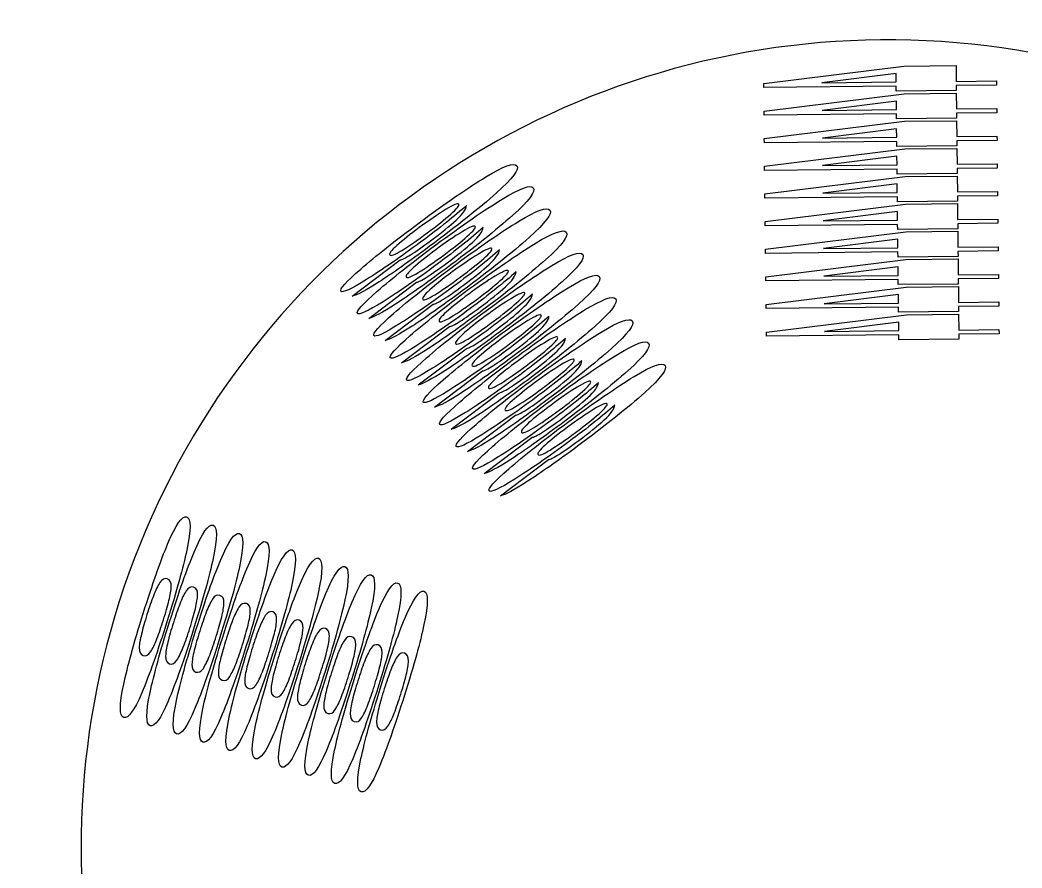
# Model space of a CAD drawing. Extents: x 4.7 to 101.2, y 199.7 to 292.
# Drawn here: x 4.7 to 59.2, y 245.8 to 292 of the extents above; entities that cross this region are included whole.
import ezdxf

# ---------------------------------------------------------------- set-up
doc = ezdxf.new("R2010")
doc.units = 0
doc.layers.add('Ebene_1', color=7, linetype='CONTINUOUS')

msp = doc.modelspace()

# ---------------------------------------------------------------- linework, layer by layer
at = {"layer": 'Ebene_1', "color": 7}
for points in [[(52.344341, 288.079242), (52.341474, 288.352924), (45.140023, 288.277473), (45.137632, 288.505689), (52.76212, 289.44938), (55.594695, 289.479057), (55.603734, 288.616276), (57.788172, 288.639162), (57.790573, 288.410015), (55.606135, 288.387129), (55.609003, 288.113447)], [(52.344341, 288.079242), (52.341474, 288.352924), (45.140023, 288.277473), (45.137632, 288.505689), (52.76212, 289.44938), (55.594695, 289.479057), (55.603734, 288.616276), (57.788172, 288.639162), (57.790573, 288.410015), (55.606135, 288.387129), (55.609003, 288.113447)], [(52.339073, 288.582071), (52.334203, 289.046861), (48.294261, 288.539692)], [(52.339073, 288.582071), (52.334203, 289.046861), (48.294261, 288.539692)], [(52.36008, 286.577073), (52.357212, 286.850754), (45.155762, 286.775303), (45.153371, 287.00352), (52.777859, 287.94721), (55.610433, 287.976887), (55.619473, 287.114106), (57.803911, 287.136993), (57.806312, 286.907846), (55.621874, 286.884959), (55.624741, 286.611277)], [(52.354811, 287.079901), (52.349942, 287.544691), (48.31, 287.037523)], [(52.375818, 285.074903), (52.372951, 285.348585), (45.171501, 285.273133), (45.169109, 285.50135), (52.793597, 286.44504), (55.626172, 286.474718), (55.635212, 285.611936), (57.819649, 285.634823), (57.82205, 285.405676), (55.637612, 285.382789), (55.64048, 285.109108)], [(52.37055, 285.577732), (52.36568, 286.042521), (48.325738, 285.535353)], [(52.391557, 283.57272), (52.38869, 283.846401), (45.187239, 283.77095), (45.184848, 283.999167), (52.809336, 284.942857), (55.641911, 284.972534), (55.65095, 284.109753), (57.835388, 284.13264), (57.837789, 283.903493), (55.653351, 283.880606), (55.656219, 283.606924)], [(52.386289, 284.075548), (52.381419, 284.540338), (48.341477, 284.03317)], [(52.407296, 282.07055), (52.404428, 282.344232), (45.202978, 282.26878), (45.200587, 282.496997), (52.825074, 283.440687), (55.657649, 283.470365), (55.666689, 282.607583), (57.851127, 282.63047), (57.853527, 282.401323), (55.66909, 282.378436), (55.671957, 282.104755)], [(52.402027, 282.573379), (52.397158, 283.038169), (48.357216, 282.531)], [(28.556459, 281.937386)], [(28.556459, 281.937386)], [(52.423034, 280.56838), (52.420167, 280.842062), (45.218716, 280.766611), (45.216325, 280.994828), (52.840813, 281.938518), (55.673388, 281.968195), (55.682427, 281.105414), (57.866865, 281.1283), (57.869266, 280.899153), (55.684828, 280.876267), (55.687696, 280.602585)], [(52.417766, 281.071209), (52.412896, 281.535999), (48.372954, 281.028831)], [(29.452151, 280.731352)], [(52.438773, 279.066211), (52.435905, 279.339892), (45.234455, 279.264441), (45.232064, 279.492658), (52.856552, 280.436348), (55.689127, 280.466025), (55.698166, 279.603244), (57.882604, 279.626131), (57.885005, 279.396984), (55.700567, 279.374097), (55.703434, 279.100415)], [(30.347843, 279.525317)], [(52.433504, 279.569039), (52.428635, 280.033829), (48.388693, 279.526661)], [(52.454511, 277.564041), (52.451644, 277.837723), (45.250194, 277.762271), (45.247802, 277.990488), (52.87229, 278.934178), (55.704865, 278.963856), (55.713905, 278.101074), (57.898342, 278.123961), (57.900743, 277.894814), (55.716305, 277.871927), (55.719173, 277.598246)], [(52.449243, 278.06687), (52.444373, 278.53166), (48.404431, 278.024491)], [(31.243535, 278.319283)], [(52.47025, 276.061858), (52.467383, 276.335539), (45.265932, 276.260088), (45.263541, 276.488305), (52.888029, 277.431995), (55.720604, 277.461672), (55.729643, 276.598891), (57.914081, 276.621778), (57.916482, 276.392631), (55.732044, 276.369744), (55.734912, 276.096062)], [(22.761522, 276.936381)], [(22.761522, 276.936381)], [(32.139226, 277.113248)], [(52.464982, 276.564686), (52.460112, 277.029476), (48.42017, 276.522308)], [(23.657214, 275.730347)], [(33.034918, 275.907213)], [(52.485989, 274.559688), (52.483121, 274.83337), (45.281671, 274.757918), (45.27928, 274.986135), (52.903767, 275.929825), (55.736342, 275.959503), (55.745382, 275.096721), (57.92982, 275.119608), (57.93222, 274.890461), (55.747783, 274.867574), (55.75065, 274.593893)], [(52.48072, 275.062517), (52.475851, 275.527307), (48.435909, 275.020138)], [(33.93061, 274.701179)], [(24.552906, 274.524312)], [(25.448598, 273.318277)], [(34.826302, 273.495144)], [(26.34429, 272.112243)], [(35.721994, 272.28911)], [(27.239982, 270.906208)], [(36.617686, 271.083075)], [(28.135674, 269.700174)], [(29.031366, 268.494139)], [(29.927057, 267.288105)], [(30.822749, 266.08207)], [(11.396977, 259.68638)], [(11.396977, 259.68638)], [(11.599813, 259.622817)], [(11.599813, 259.622817)], [(12.830491, 259.237157)], [(13.033327, 259.173594)], [(14.264005, 258.787934)], [(14.466841, 258.724371)], [(15.697519, 258.33871)], [(15.900355, 258.275147)], [(17.131033, 257.889487)], [(17.333868, 257.825924)], [(18.564546, 257.440264)], [(18.767382, 257.376701)], [(19.99806, 256.991041)], [(20.200896, 256.927478)], [(21.431574, 256.541817)], [(21.63441, 256.478254)], [(22.865088, 256.092594)], [(23.067924, 256.029031)], [(24.298602, 255.643371)], [(24.501437, 255.579808)]]:
    msp.add_lwpolyline(points, close=True, dxfattribs=at)
for points in [[(22.761527, 276.936375), (25.366283, 278.904946)], [(22.761527, 276.936375), (25.366283, 278.904946)], [(23.657219, 275.73034), (26.261975, 277.698912)], [(24.552911, 274.524306), (27.157667, 276.492877)], [(25.448602, 273.318271), (28.053359, 275.286843)], [(26.344294, 272.112237), (28.949051, 274.080808)], [(27.239986, 270.906202), (29.844743, 272.874774)], [(28.135678, 269.700168), (30.740435, 271.668739)], [(29.03137, 268.494133), (31.636126, 270.462704)], [(29.927062, 267.288099), (32.531818, 269.25667)], [(30.822754, 266.082064), (33.42751, 268.050635)]]:
    msp.add_lwpolyline(points, dxfattribs=at)
for points in [[(54.79817, 290.778327), (37.08934, 291.951105), (20.417771, 282.340861), (12.55739, 266.428838)], [(93.459011, 261.071081), (87.765641, 277.880709), (72.507, 289.60555), (54.79817, 290.778327)], [(30.02582, 283.421576), (31.00681, 284.019915), (31.568874, 284.222717), (31.712014, 284.029981)], [(30.02582, 283.421576), (31.00681, 284.019915), (31.568874, 284.222717), (31.712014, 284.029981)], [(31.712014, 284.029981), (31.857691, 283.83383), (31.484177, 283.336882), (30.591474, 282.539137)], [(31.712014, 284.029981), (31.857691, 283.83383), (31.484177, 283.336882), (30.591474, 282.539137)], [(26.404901, 280.928865), (27.837495, 281.992817), (29.044468, 282.82372), (30.02582, 283.421576)], [(26.404901, 280.928865), (27.837495, 281.992817), (29.044468, 282.82372), (30.02582, 283.421576)], [(30.921512, 282.215541), (31.902502, 282.81388), (32.464566, 283.016682), (32.607706, 282.823947)], [(32.607706, 282.823947), (32.753383, 282.627795), (32.379869, 282.130847), (31.487166, 281.333103)], [(30.591474, 282.539137), (29.698774, 281.741392), (28.484732, 280.772374), (26.949348, 279.632083)], [(30.591474, 282.539137), (29.698774, 281.741392), (28.484732, 280.772374), (26.949348, 279.632083)], [(28.979452, 281.871119), (28.343063, 281.305368), (27.514144, 280.64319), (26.492697, 279.884587)], [(28.979452, 281.871119), (28.343063, 281.305368), (27.514144, 280.64319), (26.492697, 279.884587)], [(27.300593, 279.722831), (28.733186, 280.786782), (29.94016, 281.617686), (30.921512, 282.215541)], [(28.556459, 281.937386), (28.507174, 282.003747), (28.266581, 281.904935), (27.834678, 281.640949)], [(28.556459, 281.937386), (28.507174, 282.003747), (28.266581, 281.904935), (27.834678, 281.640949)], [(28.119018, 281.399016), (28.455579, 281.697427), (28.601393, 281.876883), (28.556459, 281.937386)], [(28.119018, 281.399016), (28.455579, 281.697427), (28.601393, 281.876883), (28.556459, 281.937386)], [(28.408287, 281.069909), (28.771176, 281.399981), (28.961564, 281.667051), (28.979452, 281.871119)], [(28.408287, 281.069909), (28.771176, 281.399981), (28.961564, 281.667051), (28.979452, 281.871119)], [(31.817204, 281.009507), (32.798194, 281.607846), (33.360258, 281.810647), (33.503398, 281.617912)], [(27.834678, 281.640949), (27.4092, 281.381738), (26.933069, 281.056518), (26.406286, 280.665289)], [(27.834678, 281.640949), (27.4092, 281.381738), (26.933069, 281.056518), (26.406286, 280.665289)], [(26.843268, 280.378871), (27.363628, 280.76533), (27.788878, 281.105378), (28.119018, 281.399016)], [(26.843268, 280.378871), (27.363628, 280.76533), (27.788878, 281.105378), (28.119018, 281.399016)], [(31.487166, 281.333103), (30.594466, 280.535358), (29.380424, 279.56634), (27.84504, 278.426048)], [(33.503398, 281.617912), (33.649075, 281.421761), (33.275561, 280.924813), (32.382857, 280.127068)], [(23.222304, 278.409655), (24.027074, 279.111054), (25.08794, 279.950791), (26.404901, 280.928865)], [(23.222304, 278.409655), (24.027074, 279.111054), (25.08794, 279.950791), (26.404901, 280.928865)], [(26.406286, 280.665289), (25.905199, 280.293144), (25.49886, 279.967897), (25.18727, 279.689548)], [(26.406286, 280.665289), (25.905199, 280.293144), (25.49886, 279.967897), (25.18727, 279.689548)], [(27.025603, 279.952176), (27.584507, 280.36726), (28.045402, 280.739838), (28.408287, 281.069909)], [(27.025603, 279.952176), (27.584507, 280.36726), (28.045402, 280.739838), (28.408287, 281.069909)], [(29.875144, 280.665085), (29.238755, 280.099333), (28.409836, 279.437155), (27.388389, 278.678552)], [(28.196285, 278.516796), (29.628878, 279.580748), (30.835851, 280.411651), (31.817204, 281.009507)], [(29.452151, 280.731352), (29.402866, 280.797713), (29.162273, 280.6989), (28.73037, 280.434915)], [(29.014709, 280.192982), (29.351271, 280.491392), (29.497085, 280.670849), (29.452151, 280.731352)], [(29.303978, 279.863875), (29.666868, 280.193946), (29.857256, 280.461016), (29.875144, 280.665085)], [(32.712896, 279.803472), (33.693885, 280.401811), (34.25595, 280.604613), (34.39909, 280.411878)], [(25.458313, 279.425251), (25.841985, 279.660227), (26.303637, 279.978101), (26.843268, 280.378871)], [(25.458313, 279.425251), (25.841985, 279.660227), (26.303637, 279.978101), (26.843268, 280.378871)], [(28.73037, 280.434915), (28.304892, 280.175704), (27.828761, 279.850484), (27.301977, 279.459254)], [(27.73896, 279.172837), (28.25932, 279.559295), (28.68457, 279.899344), (29.014709, 280.192982)], [(32.382857, 280.127068), (31.490158, 279.329323), (30.276116, 278.360305), (28.740732, 277.220014)], [(34.39909, 280.411878), (34.544766, 280.215726), (34.171253, 279.718778), (33.278549, 278.921033)], [(26.492697, 279.884587), (25.381312, 279.059188), (24.396797, 278.378359), (23.539152, 277.842099)], [(26.492697, 279.884587), (25.381312, 279.059188), (24.396797, 278.378359), (23.539152, 277.842099)], [(24.117996, 277.20362), (24.922766, 277.90502), (25.983632, 278.744757), (27.300593, 279.722831)], [(26.949348, 279.632083), (25.844387, 278.811455), (24.934936, 278.170475), (24.220997, 277.709143)], [(26.949348, 279.632083), (25.844387, 278.811455), (24.934936, 278.170475), (24.220997, 277.709143)], [(25.18727, 279.689548), (24.88174, 279.416459), (24.754341, 279.245759), (24.805074, 279.177449)], [(25.18727, 279.689548), (24.88174, 279.416459), (24.754341, 279.245759), (24.805074, 279.177449)], [(25.934228, 279.187068), (26.218542, 279.367935), (26.582333, 279.62297), (27.025603, 279.952176)], [(25.934228, 279.187068), (26.218542, 279.367935), (26.582333, 279.62297), (27.025603, 279.952176)], [(27.921295, 278.746141), (28.480199, 279.161226), (28.941094, 279.533803), (29.303978, 279.863875)], [(29.091977, 277.310762), (30.52457, 278.374713), (31.731543, 279.205617), (32.712896, 279.803472)], [(30.347843, 279.525317), (30.298558, 279.591678), (30.057965, 279.492866), (29.626062, 279.22888)], [(29.910401, 278.986947), (30.246963, 279.285358), (30.392777, 279.464814), (30.347843, 279.525317)], [(24.805074, 279.177449), (24.856532, 279.108161), (25.074278, 279.190762), (25.458313, 279.425251)], [(24.805074, 279.177449), (24.856532, 279.108161), (25.074278, 279.190762), (25.458313, 279.425251)], [(25.366283, 278.904946), (25.460596, 278.912155), (25.649911, 279.006195), (25.934228, 279.187068)], [(25.366283, 278.904946), (25.460596, 278.912155), (25.649911, 279.006195), (25.934228, 279.187068)], [(27.301977, 279.459254), (26.800891, 279.08711), (26.394552, 278.761863), (26.082962, 278.483514)], [(26.354005, 278.219216), (26.737677, 278.454193), (27.199329, 278.772066), (27.73896, 279.172837)], [(29.626062, 279.22888), (29.200584, 278.969669), (28.724453, 278.644449), (28.197669, 278.25322)], [(30.770836, 279.45905), (30.134447, 278.893298), (29.305528, 278.231121), (28.284081, 277.472517)], [(28.634652, 277.966802), (29.155012, 278.353261), (29.580262, 278.693309), (29.910401, 278.986947)], [(30.19967, 278.65784), (30.562559, 278.987912), (30.752948, 279.254982), (30.770836, 279.45905)], [(33.608588, 278.597437), (34.589577, 279.195776), (35.151642, 279.398578), (35.294781, 279.205843)], [(35.294781, 279.205843), (35.440458, 279.009692), (35.066945, 278.512744), (34.174241, 277.714999)], [(22.145453, 277.202224), (22.064644, 277.311032), (22.423594, 277.713509), (23.222304, 278.409655)], [(22.145453, 277.202224), (22.064644, 277.311032), (22.423594, 277.713509), (23.222304, 278.409655)], [(27.388389, 278.678552), (26.277004, 277.853154), (25.292489, 277.172324), (24.434844, 276.636064)], [(25.013688, 275.997586), (25.818458, 276.698985), (26.879324, 277.538722), (28.196285, 278.516796)], [(27.84504, 278.426048), (26.740079, 277.605421), (25.830628, 276.964441), (25.116689, 276.503108)], [(26.082962, 278.483514), (25.777432, 278.210425), (25.650033, 278.039725), (25.700766, 277.971414)], [(26.82992, 277.981033), (27.114234, 278.1619), (27.478025, 278.416936), (27.921295, 278.746141)], [(28.816986, 277.540107), (29.375891, 277.955191), (29.836785, 278.327769), (30.19967, 278.65784)], [(33.278549, 278.921033), (32.38585, 278.123289), (31.171808, 277.154271), (29.636424, 276.013979)], [(29.987669, 276.104727), (31.420262, 277.168679), (32.627235, 277.999582), (33.608588, 278.597437)], [(25.700766, 277.971414), (25.752224, 277.902126), (25.96997, 277.984727), (26.354005, 278.219216)], [(26.261975, 277.698912), (26.356288, 277.70612), (26.545603, 277.800161), (26.82992, 277.981033)], [(28.197669, 278.25322), (27.696582, 277.881075), (27.290244, 277.555828), (26.978654, 277.277479)], [(27.249697, 277.013182), (27.633369, 277.248158), (28.095021, 277.566032), (28.634652, 277.966802)], [(30.521754, 278.022846), (30.096276, 277.763635), (29.620145, 277.438414), (29.093361, 277.047185)], [(31.666528, 278.253016), (31.030138, 277.687264), (30.20122, 277.025086), (29.179773, 276.266483)], [(31.243535, 278.319283), (31.19425, 278.385643), (30.953656, 278.286831), (30.521754, 278.022846)], [(30.806093, 277.780912), (31.142655, 278.079323), (31.288469, 278.25878), (31.243535, 278.319283)], [(31.095362, 277.451806), (31.458251, 277.781877), (31.64864, 278.048947), (31.666528, 278.253016)], [(34.50428, 277.391403), (35.485269, 277.989742), (36.047334, 278.192544), (36.190473, 277.999809)], [(36.190473, 277.999809), (36.33615, 277.803657), (35.962637, 277.306709), (35.069933, 276.508964)], [(23.539152, 277.842099), (22.687569, 277.311096), (22.223002, 277.097805), (22.145453, 277.202224)], [(23.539152, 277.842099), (22.687569, 277.311096), (22.223002, 277.097805), (22.145453, 277.202224)], [(24.220997, 277.709143), (23.506692, 277.248298), (23.0202, 276.99071), (22.761522, 276.936381)], [(24.220997, 277.709143), (23.506692, 277.248298), (23.0202, 276.99071), (22.761522, 276.936381)], [(28.284081, 277.472517), (27.172696, 276.647119), (26.188181, 275.96629), (25.330536, 275.430029)], [(27.725612, 276.774999), (28.009926, 276.955866), (28.373717, 277.210901), (28.816986, 277.540107)], [(29.530344, 276.760768), (30.050704, 277.147226), (30.475954, 277.487275), (30.806093, 277.780912)], [(29.712678, 276.334072), (30.271583, 276.749156), (30.732477, 277.121734), (31.095362, 277.451806)], [(34.174241, 277.714999), (33.281542, 276.917254), (32.0675, 275.948236), (30.532116, 274.807945)], [(30.883361, 274.898693), (32.315954, 275.962644), (33.522927, 276.793548), (34.50428, 277.391403)], [(23.041145, 275.996189), (22.960335, 276.104998), (23.319286, 276.507475), (24.117996, 277.20362)], [(25.90938, 274.791551), (26.71415, 275.492951), (27.775016, 276.332687), (29.091977, 277.310762)], [(28.740732, 277.220014), (27.635771, 276.399386), (26.72632, 275.758406), (26.012381, 275.297074)], [(26.978654, 277.277479), (26.673124, 277.00439), (26.545725, 276.83369), (26.596458, 276.76538)], [(26.596458, 276.76538), (26.647916, 276.696092), (26.865662, 276.778692), (27.249697, 277.013182)], [(27.157667, 276.492877), (27.25198, 276.500086), (27.441294, 276.594126), (27.725612, 276.774999)], [(29.093361, 277.047185), (28.592274, 276.67504), (28.185936, 276.349794), (27.874346, 276.071445)], [(31.417446, 276.816811), (30.991968, 276.5576), (30.515837, 276.23238), (29.989053, 275.841151)], [(32.56222, 277.046981), (31.92583, 276.481229), (31.096912, 275.819052), (30.075465, 275.060448)], [(32.139226, 277.113248), (32.089942, 277.179609), (31.849348, 277.080797), (31.417446, 276.816811)], [(31.701785, 276.574878), (32.038347, 276.873288), (32.18416, 277.052745), (32.139226, 277.113248)], [(31.991054, 276.245771), (32.353943, 276.575843), (32.544332, 276.842913), (32.56222, 277.046981)], [(35.399972, 276.185368), (36.380961, 276.783707), (36.943026, 276.986509), (37.086165, 276.793774)], [(37.086165, 276.793774), (37.231842, 276.597623), (36.858329, 276.100674), (35.965625, 275.30293)], [(24.434844, 276.636064), (23.583261, 276.105062), (23.118694, 275.89177), (23.041145, 275.996189)], [(25.116689, 276.503108), (24.402384, 276.042263), (23.915892, 275.784676), (23.657214, 275.730347)], [(29.179773, 276.266483), (28.068388, 275.441085), (27.083873, 274.760255), (26.226228, 274.223995)], [(28.145388, 275.807147), (28.529061, 276.042124), (28.990712, 276.359997), (29.530344, 276.760768)], [(28.621304, 275.568964), (28.905617, 275.749831), (29.269409, 276.004867), (29.712678, 276.334072)], [(30.426035, 275.554733), (30.946396, 275.941192), (31.371646, 276.28124), (31.701785, 276.574878)], [(30.60837, 275.128037), (31.167275, 275.543122), (31.628169, 275.9157), (31.991054, 276.245771)], [(35.069933, 276.508964), (34.177234, 275.71122), (32.963192, 274.742202), (31.427808, 273.60191)], [(23.936837, 274.790155), (23.856027, 274.898963), (24.214978, 275.30144), (25.013688, 275.997586)], [(26.805072, 273.585517), (27.609842, 274.286916), (28.670708, 275.126653), (29.987669, 276.104727)], [(29.636424, 276.013979), (28.531462, 275.193352), (27.622012, 274.552372), (26.908073, 274.091039)], [(27.874346, 276.071445), (27.568815, 275.798356), (27.441417, 275.627656), (27.492149, 275.559345)], [(27.492149, 275.559345), (27.543608, 275.490057), (27.761354, 275.572658), (28.145388, 275.807147)], [(29.989053, 275.841151), (29.487966, 275.469006), (29.081628, 275.143759), (28.770037, 274.86541)], [(33.457912, 275.840947), (32.821522, 275.275195), (31.992604, 274.613017), (30.971157, 273.854414)], [(31.779053, 273.692658), (33.211646, 274.756609), (34.418619, 275.587513), (35.399972, 276.185368)], [(33.034918, 275.907213), (32.985634, 275.973574), (32.74504, 275.874762), (32.313138, 275.610776)], [(32.597477, 275.368843), (32.934039, 275.667254), (33.079852, 275.846711), (33.034918, 275.907213)], [(32.886746, 275.039737), (33.249635, 275.369808), (33.440024, 275.636878), (33.457912, 275.840947)], [(36.295664, 274.979334), (37.276653, 275.577673), (37.838718, 275.780475), (37.981857, 275.58774)], [(25.330536, 275.430029), (24.478953, 274.899027), (24.014386, 274.685736), (23.936837, 274.790155)], [(26.012381, 275.297074), (25.298076, 274.836228), (24.811584, 274.578641), (24.552906, 274.524312)], [(28.053359, 275.286843), (28.147671, 275.294051), (28.336986, 275.388092), (28.621304, 275.568964)], [(29.04108, 274.601112), (29.424753, 274.836089), (29.886404, 275.153963), (30.426035, 275.554733)], [(32.313138, 275.610776), (31.88766, 275.351565), (31.411529, 275.026345), (30.884745, 274.635116)], [(31.321727, 274.348699), (31.842088, 274.735157), (32.267337, 275.075206), (32.597477, 275.368843)], [(35.965625, 275.30293), (35.072925, 274.505185), (33.858884, 273.536167), (32.3235, 272.395876)], [(37.981857, 275.58774), (38.127534, 275.391588), (37.754021, 274.89464), (36.861317, 274.096895)], [(24.832529, 273.58412), (24.751719, 273.692929), (25.11067, 274.095406), (25.90938, 274.791551)], [(30.075465, 275.060448), (28.964079, 274.23505), (27.979564, 273.554221), (27.12192, 273.01796)], [(27.700763, 272.379482), (28.505534, 273.080881), (29.5664, 273.920618), (30.883361, 274.898693)], [(30.532116, 274.807945), (29.427154, 273.987317), (28.517704, 273.346337), (27.803765, 272.885004)], [(28.770037, 274.86541), (28.464507, 274.592321), (28.337109, 274.421621), (28.387841, 274.35331)], [(28.387841, 274.35331), (28.4393, 274.284023), (28.657046, 274.366623), (29.04108, 274.601112)], [(29.516996, 274.36293), (29.801309, 274.543796), (30.165101, 274.798832), (30.60837, 275.128037)], [(30.884745, 274.635116), (30.383658, 274.262971), (29.977319, 273.937724), (29.665729, 273.659375)], [(31.504062, 273.922003), (32.062966, 274.337087), (32.523861, 274.709665), (32.886746, 275.039737)], [(34.353604, 274.634912), (33.717214, 274.06916), (32.888296, 273.406983), (31.866848, 272.648379)], [(32.674744, 272.486623), (34.107338, 273.550575), (35.314311, 274.381478), (36.295664, 274.979334)], [(33.93061, 274.701179), (33.881326, 274.76754), (33.640732, 274.668727), (33.208829, 274.404742)], [(33.493169, 274.162809), (33.82973, 274.461219), (33.975544, 274.640676), (33.93061, 274.701179)], [(33.782438, 273.833702), (34.145327, 274.163774), (34.335716, 274.430844), (34.353604, 274.634912)], [(26.226228, 274.223995), (25.374644, 273.692993), (24.910078, 273.479701), (24.832529, 273.58412)], [(26.908073, 274.091039), (26.193768, 273.630194), (25.707276, 273.372607), (25.448598, 273.318277)], [(28.949051, 274.080808), (29.043363, 274.088017), (29.232678, 274.182057), (29.516996, 274.36293)], [(29.936772, 273.395078), (30.320445, 273.630054), (30.782096, 273.947928), (31.321727, 274.348699)], [(33.208829, 274.404742), (32.783352, 274.145531), (32.307221, 273.820311), (31.780437, 273.429082)], [(32.217419, 273.142664), (32.737779, 273.529123), (33.163029, 273.869171), (33.493169, 274.162809)], [(36.861317, 274.096895), (35.968617, 273.299151), (34.754576, 272.330133), (33.219192, 271.189841)], [(37.191355, 273.773299), (38.172345, 274.371638), (38.734409, 274.57444), (38.877549, 274.381705)], [(38.877549, 274.381705), (39.023226, 274.185553), (38.649712, 273.688605), (37.757009, 272.890861)], [(25.72822, 272.378086), (25.647411, 272.486894), (26.006361, 272.889371), (26.805072, 273.585517)], [(30.971157, 273.854414), (29.859771, 273.029016), (28.875256, 272.348186), (28.017612, 271.811926)], [(28.596455, 271.173447), (29.401226, 271.874847), (30.462092, 272.714584), (31.779053, 273.692658)], [(31.427808, 273.60191), (30.322846, 272.781283), (29.413396, 272.140302), (28.699457, 271.67897)], [(29.665729, 273.659375), (29.360199, 273.386287), (29.2328, 273.215587), (29.283533, 273.147276)], [(30.412688, 273.156895), (30.697001, 273.337762), (31.060793, 273.592798), (31.504062, 273.922003)], [(32.399754, 272.715968), (32.958658, 273.131053), (33.419553, 273.503631), (33.782438, 273.833702)], [(33.570436, 271.280589), (35.00303, 272.34454), (36.210003, 273.175444), (37.191355, 273.773299)], [(34.826302, 273.495144), (34.777017, 273.561505), (34.536424, 273.462693), (34.104521, 273.198707)], [(27.12192, 273.01796), (26.270336, 272.486958), (25.80577, 272.273666), (25.72822, 272.378086)], [(29.283533, 273.147276), (29.334991, 273.077988), (29.552738, 273.160589), (29.936772, 273.395078)], [(29.844743, 272.874774), (29.939055, 272.881982), (30.12837, 272.976023), (30.412688, 273.156895)], [(31.780437, 273.429082), (31.27935, 273.056937), (30.873011, 272.73169), (30.561421, 272.453341)], [(30.832464, 272.189043), (31.216136, 272.42402), (31.677788, 272.741894), (32.217419, 273.142664)], [(34.104521, 273.198707), (33.679043, 272.939496), (33.202913, 272.614276), (32.676129, 272.223047)], [(35.249296, 273.428877), (34.612906, 272.863126), (33.783988, 272.200948), (32.76254, 271.442345)], [(33.113111, 271.93663), (33.633471, 272.323088), (34.058721, 272.663136), (34.388861, 272.956774)], [(34.388861, 272.956774), (34.725422, 273.255185), (34.871236, 273.434641), (34.826302, 273.495144)], [(34.67813, 272.627668), (35.041019, 272.957739), (35.231407, 273.224809), (35.249296, 273.428877)], [(38.087047, 272.567265), (39.068037, 273.165604), (39.630101, 273.368406), (39.773241, 273.17567)], [(39.773241, 273.17567), (39.918918, 272.979519), (39.545404, 272.482571), (38.652701, 271.684826)], [(27.803765, 272.885004), (27.08946, 272.424159), (26.602968, 272.166572), (26.34429, 272.112243)], [(31.866848, 272.648379), (30.755463, 271.822981), (29.770948, 271.142152), (28.913303, 270.605891)], [(29.492147, 269.967413), (30.296918, 270.668812), (31.357783, 271.508549), (32.674744, 272.486623)], [(30.561421, 272.453341), (30.255891, 272.180252), (30.128492, 272.009552), (30.179225, 271.941241)], [(31.308379, 271.950861), (31.592693, 272.131727), (31.956485, 272.386763), (32.399754, 272.715968)], [(33.295446, 271.509934), (33.85435, 271.925018), (34.315245, 272.297596), (34.67813, 272.627668)], [(37.757009, 272.890861), (36.864309, 272.093116), (35.650267, 271.124098), (34.114884, 269.983806)], [(34.466128, 270.074554), (35.898722, 271.138506), (37.105695, 271.969409), (38.087047, 272.567265)], [(26.623912, 271.172051), (26.543103, 271.28086), (26.902053, 271.683337), (27.700763, 272.379482)], [(32.3235, 272.395876), (31.218538, 271.575248), (30.309088, 270.934268), (29.595149, 270.472935)], [(30.179225, 271.941241), (30.230683, 271.871954), (30.44843, 271.954554), (30.832464, 272.189043)], [(30.740435, 271.668739), (30.834747, 271.675948), (31.024062, 271.769988), (31.308379, 271.950861)], [(32.676129, 272.223047), (32.175042, 271.850902), (31.768703, 271.525655), (31.457113, 271.247306)], [(31.728156, 270.983009), (32.111828, 271.217985), (32.57348, 271.535859), (33.113111, 271.93663)], [(35.000213, 271.992673), (34.574735, 271.733462), (34.098604, 271.408242), (33.571821, 271.017012)], [(36.144987, 272.222843), (35.508598, 271.657091), (34.679679, 270.994914), (33.658232, 270.23631)], [(35.721994, 272.28911), (35.672709, 272.355471), (35.432116, 272.256658), (35.000213, 271.992673)], [(35.284553, 271.75074), (35.621114, 272.04915), (35.766928, 272.228607), (35.721994, 272.28911)], [(35.573822, 271.421633), (35.936711, 271.751704), (36.127099, 272.018774), (36.144987, 272.222843)], [(28.017612, 271.811926), (27.166028, 271.280923), (26.701462, 271.067632), (26.623912, 271.172051)], [(28.699457, 271.67897), (27.985151, 271.218125), (27.49866, 270.960538), (27.239982, 270.906208)], [(32.76254, 271.442345), (31.651155, 270.616946), (30.66664, 269.936117), (29.808995, 269.399857)], [(32.204071, 270.744826), (32.488385, 270.925693), (32.852176, 271.180729), (33.295446, 271.509934)], [(34.008803, 270.730595), (34.529163, 271.117054), (34.954413, 271.457102), (35.284553, 271.75074)], [(34.191138, 270.303899), (34.750042, 270.718984), (35.210937, 271.091562), (35.573822, 271.421633)], [(38.652701, 271.684826), (37.760001, 270.887081), (36.545959, 269.918063), (35.010575, 268.777772)], [(27.519604, 269.966016), (27.438795, 270.074825), (27.797745, 270.477302), (28.596455, 271.173447)], [(30.387839, 268.761378), (31.19261, 269.462778), (32.253475, 270.302515), (33.570436, 271.280589)], [(33.219192, 271.189841), (32.11423, 270.369213), (31.20478, 269.728233), (30.490841, 269.266901)], [(31.457113, 271.247306), (31.151583, 270.974217), (31.024184, 270.803518), (31.074917, 270.735207)], [(31.074917, 270.735207), (31.126375, 270.665919), (31.344122, 270.74852), (31.728156, 270.983009)], [(33.571821, 271.017012), (33.070734, 270.644868), (32.664395, 270.319621), (32.352805, 270.041272)], [(35.895905, 270.786638), (35.470427, 270.527427), (34.994296, 270.202207), (34.467512, 269.810978)], [(37.040679, 271.016808), (36.40429, 270.451057), (35.575371, 269.788879), (34.553924, 269.030276)], [(36.617686, 271.083075), (36.568401, 271.149436), (36.327808, 271.050624), (35.895905, 270.786638)], [(36.180244, 270.544705), (36.516806, 270.843116), (36.66262, 271.022572), (36.617686, 271.083075)], [(36.469514, 270.215598), (36.832403, 270.54567), (37.022791, 270.81274), (37.040679, 271.016808)], [(28.913303, 270.605891), (28.06172, 270.074889), (27.597154, 269.861597), (27.519604, 269.966016)], [(29.595149, 270.472935), (28.880843, 270.01209), (28.394352, 269.754503), (28.135674, 269.700174)], [(33.658232, 270.23631), (32.546847, 269.410912), (31.562332, 268.730083), (30.704687, 268.193822)], [(31.636126, 270.462704), (31.730439, 270.469913), (31.919754, 270.563954), (32.204071, 270.744826)], [(32.623848, 269.776974), (33.00752, 270.011951), (33.469172, 270.329824), (34.008803, 270.730595)], [(33.099763, 269.538792), (33.384077, 269.719658), (33.747868, 269.974694), (34.191138, 270.303899)], [(34.904495, 269.52456), (35.424855, 269.911019), (35.850105, 270.251067), (36.180244, 270.544705)], [(28.415296, 268.759982), (28.334487, 268.86879), (28.693437, 269.271267), (29.492147, 269.967413)], [(31.283531, 267.555344), (32.088301, 268.256743), (33.149167, 269.09648), (34.466128, 270.074554)], [(34.114884, 269.983806), (33.009922, 269.163179), (32.100471, 268.522199), (31.386532, 268.060866)], [(32.352805, 270.041272), (32.047275, 269.768183), (31.919876, 269.597483), (31.970609, 269.529172)], [(31.970609, 269.529172), (32.022067, 269.459884), (32.239813, 269.542485), (32.623848, 269.776974)], [(34.467512, 269.810978), (33.966426, 269.438833), (33.560087, 269.113586), (33.248497, 268.835237)], [(35.08683, 269.097865), (35.645734, 269.512949), (36.106629, 269.885527), (36.469514, 270.215598)], [(29.808995, 269.399857), (28.957412, 268.868854), (28.492846, 268.655563), (28.415296, 268.759982)], [(30.490841, 269.266901), (29.776535, 268.806056), (29.290044, 268.548469), (29.031366, 268.494139)], [(32.531818, 269.25667), (32.626131, 269.263878), (32.815446, 269.357919), (33.099763, 269.538792)], [(33.51954, 268.57094), (33.903212, 268.805916), (34.364864, 269.12379), (34.904495, 269.52456)], [(29.310988, 267.553947), (29.230179, 267.662756), (29.589129, 268.065233), (30.387839, 268.761378)], [(34.553924, 269.030276), (33.442539, 268.204877), (32.458024, 267.524048), (31.600379, 266.987788)], [(35.010575, 268.777772), (33.905614, 267.957144), (32.996163, 267.316164), (32.282224, 266.854832)], [(33.248497, 268.835237), (32.942967, 268.562148), (32.815568, 268.391448), (32.866301, 268.323138)], [(33.995455, 268.332757), (34.279769, 268.513624), (34.64356, 268.768659), (35.08683, 269.097865)], [(30.704687, 268.193822), (29.853104, 267.66282), (29.388538, 267.449528), (29.310988, 267.553947)], [(31.386532, 268.060866), (30.672227, 267.600021), (30.185735, 267.342434), (29.927057, 267.288105)], [(32.866301, 268.323138), (32.917759, 268.25385), (33.135505, 268.336451), (33.51954, 268.57094)], [(33.42751, 268.050635), (33.521823, 268.057844), (33.711138, 268.151884), (33.995455, 268.332757)], [(30.20668, 266.347913), (30.12587, 266.456721), (30.484821, 266.859198), (31.283531, 267.555344)], [(31.600379, 266.987788), (30.748796, 266.456785), (30.284229, 266.243494), (30.20668, 266.347913)], [(12.55739, 266.428838), (4.697009, 250.516815), (7.195783, 231.436613), (18.888538, 218.0853)], [(32.282224, 266.854832), (31.567919, 266.393987), (31.081427, 266.136399), (30.822749, 266.08207)], [(12.724544, 263.459044), (13.171188, 264.518241), (13.515515, 265.00992), (13.757525, 264.934081)], [(12.724544, 263.459044), (13.171188, 264.518241), (13.515515, 265.00992), (13.757525, 264.934081)], [(13.757525, 264.934081), (13.998953, 264.858424), (14.000193, 264.254262), (13.761243, 263.121593)], [(13.757525, 264.934081), (13.998953, 264.858424), (14.000193, 264.254262), (13.761243, 263.121593)], [(14.158058, 263.009821), (14.604702, 264.069018), (14.949029, 264.560697), (15.191039, 264.484858)], [(15.191039, 264.484858), (15.432467, 264.409201), (15.433706, 263.805038), (15.194757, 262.67237)], [(15.591572, 262.560598), (16.038216, 263.619795), (16.382543, 264.111474), (16.624553, 264.035634)], [(16.624553, 264.035634), (16.865981, 263.959978), (16.86722, 263.355815), (16.628271, 262.223147)], [(11.396977, 259.68638), (11.906661, 261.312827), (12.349183, 262.570382), (12.724544, 263.459044)], [(11.396977, 259.68638), (11.906661, 261.312827), (12.349183, 262.570382), (12.724544, 263.459044)], [(17.025086, 262.111374), (17.47173, 263.170571), (17.816057, 263.66225), (18.058067, 263.586411)], [(18.058067, 263.586411), (18.299495, 263.510754), (18.300734, 262.906592), (18.061784, 261.773923)], [(18.458599, 261.662151), (18.905243, 262.721348), (19.249571, 263.213027), (19.491581, 263.137188)], [(13.761243, 263.121593), (13.563546, 262.185642), (13.209855, 260.904442), (12.700172, 259.277995)], [(13.761243, 263.121593), (13.563546, 262.185642), (13.209855, 260.904442), (12.700172, 259.277995)], [(12.830491, 259.237157), (13.340174, 260.863604), (13.782697, 262.121159), (14.158058, 263.009821)], [(15.194757, 262.67237), (14.997059, 261.736419), (14.643369, 260.455219), (14.133686, 258.828772)], [(19.491581, 263.137188), (19.733009, 263.061531), (19.734248, 262.457369), (19.495298, 261.3247)], [(19.892113, 261.212928), (20.338757, 262.272125), (20.683084, 262.763804), (20.925094, 262.687965)], [(20.925094, 262.687965), (21.166522, 262.612308), (21.167762, 262.008145), (20.928812, 260.875477)], [(14.264005, 258.787934), (14.773688, 260.414381), (15.21621, 261.671936), (15.591572, 262.560598)], [(16.628271, 262.223147), (16.430573, 261.287195), (16.076883, 260.005996), (15.5672, 258.379549)], [(15.697519, 258.33871), (16.207202, 259.965158), (16.649724, 261.222712), (17.025086, 262.111374)], [(21.325627, 260.763705), (21.772271, 261.822902), (22.116598, 262.314581), (22.358608, 262.238741)], [(22.358608, 262.238741), (22.600036, 262.163085), (22.601275, 261.558922), (22.362326, 260.426254)], [(12.702282, 261.566649), (12.55255, 261.61357), (12.418718, 261.546493), (12.300786, 261.365416)], [(12.702282, 261.566649), (12.55255, 261.61357), (12.418718, 261.546493), (12.300786, 261.365416)], [(12.916805, 261.134632), (12.923521, 261.375721), (12.852013, 261.519727), (12.702282, 261.566649)], [(12.916805, 261.134632), (12.923521, 261.375721), (12.852013, 261.519727), (12.702282, 261.566649)], [(18.061784, 261.773923), (17.864087, 260.837972), (17.510397, 259.556773), (17.000714, 257.930326)], [(17.131033, 257.889487), (17.640716, 259.515934), (18.083238, 260.773489), (18.458599, 261.662151)], [(22.759141, 260.314481), (23.205785, 261.373678), (23.550112, 261.865357), (23.792122, 261.789518)], [(23.792122, 261.789518), (24.03355, 261.713861), (24.034789, 261.109699), (23.79584, 259.97703)], [(12.300786, 261.365416), (12.182277, 261.18452), (12.065879, 260.944267), (11.951593, 260.644655)], [(12.300786, 261.365416), (12.182277, 261.18452), (12.065879, 260.944267), (11.951593, 260.644655)], [(12.796122, 260.392577), (12.872674, 260.704013), (12.912902, 260.951365), (12.916805, 261.134632)], [(12.796122, 260.392577), (12.872674, 260.704013), (12.912902, 260.951365), (12.916805, 261.134632)], [(14.135796, 261.117425), (13.986064, 261.164347), (13.852232, 261.097269), (13.7343, 260.916193)], [(14.350318, 260.685409), (14.357035, 260.926498), (14.285527, 261.070504), (14.135796, 261.117425)], [(19.495298, 261.3247), (19.297601, 260.388749), (18.943911, 259.107549), (18.434227, 257.481102)], [(18.564546, 257.440264), (19.07423, 259.066711), (19.516752, 260.324266), (19.892113, 261.212928)], [(24.192655, 259.865258), (24.639299, 260.924455), (24.983626, 261.416134), (25.225636, 261.340295)], [(25.225636, 261.340295), (25.467064, 261.264638), (25.468303, 260.660476), (25.229353, 259.527807)], [(11.951593, 260.644655), (11.839108, 260.352855), (11.721848, 260.012242), (11.599813, 259.622817)], [(11.951593, 260.644655), (11.839108, 260.352855), (11.721848, 260.012242), (11.599813, 259.622817)], [(13.7343, 260.916193), (13.615791, 260.735297), (13.499393, 260.495043), (13.385107, 260.195432)], [(14.229636, 259.943353), (14.306188, 260.254789), (14.346416, 260.502141), (14.350318, 260.685409)], [(15.167814, 260.466969), (15.049304, 260.286074), (14.932907, 260.04582), (14.818621, 259.746209)], [(15.569309, 260.668202), (15.419578, 260.715124), (15.285746, 260.648046), (15.167814, 260.466969)], [(15.783832, 260.236186), (15.790548, 260.477275), (15.719041, 260.62128), (15.569309, 260.668202)], [(20.928812, 260.875477), (20.731115, 259.939526), (20.377424, 258.658326), (19.867741, 257.031879)], [(19.99806, 256.991041), (20.507743, 258.617488), (20.950266, 259.875043), (21.325627, 260.763705)], [(22.362326, 260.426254), (22.164628, 259.490302), (21.810938, 258.209103), (21.301255, 256.582656)], [(25.626168, 259.416035), (26.072812, 260.475232), (26.41714, 260.966911), (26.65915, 260.891072)], [(26.65915, 260.891072), (26.900578, 260.815415), (26.901817, 260.211252), (26.662867, 259.078584)], [(12.497338, 259.341553), (12.619375, 259.730984), (12.71897, 260.081325), (12.796122, 260.392577)], [(12.497338, 259.341553), (12.619375, 259.730984), (12.71897, 260.081325), (12.796122, 260.392577)], [(13.385107, 260.195432), (13.272622, 259.903631), (13.155362, 259.563019), (13.033327, 259.173594)], [(13.930852, 258.892329), (14.052889, 259.281761), (14.152484, 259.632102), (14.229636, 259.943353)], [(15.663149, 259.49413), (15.739702, 259.805566), (15.779929, 260.052918), (15.783832, 260.236186)], [(16.601328, 260.017746), (16.482818, 259.83685), (16.366421, 259.596597), (16.252135, 259.296985)], [(17.002823, 260.218979), (16.853092, 260.2659), (16.71926, 260.198823), (16.601328, 260.017746)], [(17.217346, 259.786963), (17.224062, 260.028052), (17.152555, 260.172057), (17.002823, 260.218979)], [(21.431574, 256.541817), (21.941257, 258.168265), (22.383779, 259.425819), (22.759141, 260.314481)], [(23.79584, 259.97703), (23.598142, 259.041079), (23.244452, 257.75988), (22.734769, 256.133433)], [(10.335905, 255.842778), (10.533603, 256.778732), (10.887294, 258.059933), (11.396977, 259.68638)], [(10.335905, 255.842778), (10.533603, 256.778732), (10.887294, 258.059933), (11.396977, 259.68638)], [(11.599813, 259.622817), (11.477776, 259.233386), (11.378481, 258.882949), (11.301926, 258.571507)], [(11.599813, 259.622817), (11.477776, 259.233386), (11.378481, 258.882949), (11.301926, 258.571507)], [(12.142866, 258.307975), (12.257142, 258.607589), (12.375299, 258.952115), (12.497338, 259.341553)], [(12.142866, 258.307975), (12.257142, 258.607589), (12.375299, 258.952115), (12.497338, 259.341553)], [(14.818621, 259.746209), (14.706136, 259.454408), (14.588876, 259.113796), (14.466841, 258.724371)], [(15.364366, 258.443106), (15.486403, 258.832537), (15.585997, 259.182879), (15.663149, 259.49413)], [(17.096663, 259.044907), (17.173216, 259.356343), (17.213443, 259.603695), (17.217346, 259.786963)], [(18.034841, 259.568523), (17.916332, 259.387627), (17.799934, 259.147374), (17.685649, 258.847762)], [(18.436337, 259.769756), (18.286606, 259.816677), (18.152774, 259.7496), (18.034841, 259.568523)], [(18.65086, 259.337739), (18.657576, 259.578828), (18.586068, 259.722834), (18.436337, 259.769756)], [(18.530177, 258.595684), (18.606729, 258.90712), (18.646957, 259.154472), (18.65086, 259.337739)], [(19.869851, 259.320532), (19.720119, 259.367454), (19.586287, 259.300376), (19.468355, 259.1193)], [(22.865088, 256.092594), (23.374771, 257.719041), (23.817293, 258.976596), (24.192655, 259.865258)], [(25.229353, 259.527807), (25.031656, 258.591856), (24.677966, 257.310656), (24.168283, 255.684209)], [(24.298602, 255.643371), (24.808285, 257.269818), (25.250807, 258.527373), (25.626168, 259.416035)], [(12.700172, 259.277995), (12.188096, 257.643912), (11.727735, 256.341632), (11.319089, 255.371155)], [(12.700172, 259.277995), (12.188096, 257.643912), (11.727735, 256.341632), (11.319089, 255.371155)], [(11.769419, 255.393554), (11.967117, 256.329509), (12.320808, 257.61071), (12.830491, 259.237157)], [(13.033327, 259.173594), (12.91129, 258.784163), (12.811995, 258.433726), (12.73544, 258.122283)], [(14.133686, 258.828772), (13.62161, 257.194689), (13.161249, 255.892409), (12.752602, 254.921932)], [(13.57638, 257.858751), (13.690656, 258.158366), (13.808813, 258.502892), (13.930852, 258.892329)], [(16.252135, 259.296985), (16.13965, 259.005185), (16.02239, 258.664572), (15.900355, 258.275147)], [(16.79788, 257.993883), (16.919917, 258.383314), (17.019511, 258.733655), (17.096663, 259.044907)], [(17.685649, 258.847762), (17.573163, 258.555962), (17.455903, 258.215349), (17.333868, 257.825924)], [(19.468355, 259.1193), (19.349846, 258.938404), (19.233448, 258.69815), (19.119162, 258.398539)], [(20.084374, 258.888516), (20.09109, 259.129605), (20.019582, 259.273611), (19.869851, 259.320532)], [(19.963691, 258.14646), (20.040243, 258.457896), (20.080471, 258.705248), (20.084374, 258.888516)], [(21.303365, 258.871309), (21.153633, 258.918231), (21.019801, 258.851153), (20.901869, 258.670076)], [(21.517887, 258.439293), (21.524604, 258.680382), (21.453096, 258.824387), (21.303365, 258.871309)], [(26.662867, 259.078584), (26.46517, 258.142633), (26.11148, 256.861433), (25.601796, 255.234986)], [(11.301926, 258.571507), (11.224775, 258.260258), (11.184257, 258.012998), (11.180371, 257.829725)], [(11.301926, 258.571507), (11.224775, 258.260258), (11.184257, 258.012998), (11.180371, 257.829725)], [(11.798132, 257.598395), (11.916061, 257.779473), (12.030973, 258.015999), (12.142866, 258.307975)], [(11.798132, 257.598395), (11.916061, 257.779473), (12.030973, 258.015999), (12.142866, 258.307975)], [(13.202933, 254.944331), (13.400631, 255.880286), (13.754322, 257.161487), (14.264005, 258.787934)], [(14.466841, 258.724371), (14.344804, 258.334939), (14.245508, 257.984503), (14.168954, 257.67306)], [(15.5672, 258.379549), (15.055124, 256.745466), (14.594763, 255.443186), (14.186116, 254.472709)], [(14.636446, 254.495108), (14.834145, 255.431062), (15.187836, 256.712263), (15.697519, 258.33871)], [(15.009893, 257.409528), (15.12417, 257.709142), (15.242327, 258.053668), (15.364366, 258.443106)], [(15.900355, 258.275147), (15.778318, 257.885716), (15.679022, 257.535279), (15.602468, 257.223837)], [(18.231394, 257.54466), (18.35343, 257.934091), (18.453025, 258.284432), (18.530177, 258.595684)], [(19.119162, 258.398539), (19.006677, 258.106738), (18.889417, 257.766126), (18.767382, 257.376701)], [(20.901869, 258.670076), (20.78336, 258.489181), (20.666962, 258.248927), (20.552676, 257.949316)], [(21.397205, 257.697237), (21.473757, 258.008673), (21.513985, 258.256025), (21.517887, 258.439293)], [(22.736878, 258.422086), (22.587147, 258.469007), (22.453315, 258.40193), (22.335383, 258.220853)], [(22.951401, 257.99007), (22.958117, 258.231159), (22.88661, 258.375164), (22.736878, 258.422086)], [(11.180371, 257.829725), (11.174236, 257.588453), (11.246035, 257.444357), (11.395767, 257.397435)], [(11.180371, 257.829725), (11.174236, 257.588453), (11.246035, 257.444357), (11.395767, 257.397435)], [(12.73544, 258.122283), (12.658289, 257.811035), (12.617771, 257.563774), (12.613884, 257.380501)], [(13.231645, 257.149172), (13.349575, 257.330249), (13.464487, 257.566776), (13.57638, 257.858751)], [(17.000714, 257.930326), (16.488638, 256.296243), (16.028276, 254.993963), (15.61963, 254.023486)], [(16.06996, 254.045885), (16.267659, 254.981839), (16.621349, 256.26304), (17.131033, 257.889487)], [(16.443407, 256.960305), (16.557683, 257.259919), (16.675841, 257.604445), (16.79788, 257.993883)], [(17.333868, 257.825924), (17.211832, 257.436493), (17.112536, 257.086056), (17.035982, 256.774614)], [(19.664907, 257.095436), (19.786944, 257.484868), (19.886539, 257.835209), (19.963691, 258.14646)], [(20.552676, 257.949316), (20.440191, 257.657515), (20.322931, 257.316903), (20.200896, 256.927478)], [(22.335383, 258.220853), (22.216873, 258.039957), (22.100476, 257.799704), (21.98619, 257.500092)], [(22.830718, 257.248014), (22.907271, 257.55945), (22.947498, 257.806802), (22.951401, 257.99007)], [(23.768897, 257.77163), (23.650387, 257.590734), (23.53399, 257.350481), (23.419704, 257.050869)], [(24.170392, 257.972863), (24.020661, 258.019784), (23.886829, 257.952707), (23.768897, 257.77163)], [(24.384915, 257.540846), (24.391631, 257.781935), (24.320124, 257.925941), (24.170392, 257.972863)], [(11.395767, 257.397435), (11.545498, 257.350513), (11.67962, 257.4175), (11.798132, 257.598395)], [(11.395767, 257.397435), (11.545498, 257.350513), (11.67962, 257.4175), (11.798132, 257.598395)], [(12.613884, 257.380501), (12.60775, 257.13923), (12.679549, 256.995133), (12.82928, 256.948212)], [(14.168954, 257.67306), (14.091803, 257.361812), (14.051284, 257.114551), (14.047398, 256.931278)], [(14.665159, 256.699949), (14.783089, 256.881026), (14.898, 257.117553), (15.009893, 257.409528)], [(15.602468, 257.223837), (15.525317, 256.912589), (15.484798, 256.665328), (15.480912, 256.482055)], [(18.434227, 257.481102), (17.922151, 255.847019), (17.46179, 254.544739), (17.053144, 253.574262)], [(17.503474, 253.596661), (17.701172, 254.532616), (18.054863, 255.813817), (18.564546, 257.440264)], [(17.876921, 256.511082), (17.991197, 256.810696), (18.109355, 257.155222), (18.231394, 257.54466)], [(18.767382, 257.376701), (18.645345, 256.98727), (18.54605, 256.636833), (18.469495, 256.32539)], [(21.098421, 256.646213), (21.220458, 257.035644), (21.320053, 257.385986), (21.397205, 257.697237)], [(21.98619, 257.500092), (21.873705, 257.208292), (21.756445, 256.867679), (21.63441, 256.478254)], [(22.531935, 256.19699), (22.653972, 256.586421), (22.753566, 256.936762), (22.830718, 257.248014)], [(24.264232, 256.798791), (24.340785, 257.110227), (24.381012, 257.357579), (24.384915, 257.540846)], [(25.20241, 257.322407), (25.083901, 257.141511), (24.967503, 256.901257), (24.853218, 256.601646)], [(25.603906, 257.523639), (25.454175, 257.570561), (25.320343, 257.503483), (25.20241, 257.322407)], [(25.818429, 257.091623), (25.825145, 257.332712), (25.753637, 257.476718), (25.603906, 257.523639)], [(12.82928, 256.948212), (12.979012, 256.90129), (13.113133, 256.968277), (13.231645, 257.149172)], [(14.047398, 256.931278), (14.041264, 256.690007), (14.113063, 256.54591), (14.262794, 256.498988)], [(14.262794, 256.498988), (14.412526, 256.452067), (14.546647, 256.519053), (14.665159, 256.699949)], [(16.098673, 256.250725), (16.216603, 256.431803), (16.331514, 256.668329), (16.443407, 256.960305)], [(17.035982, 256.774614), (16.958831, 256.463365), (16.918312, 256.216105), (16.914426, 256.032832)], [(19.867741, 257.031879), (19.355665, 255.397796), (18.895304, 254.095516), (18.486658, 253.125039)], [(18.936988, 253.147438), (19.134686, 254.083393), (19.488377, 255.364594), (19.99806, 256.991041)], [(19.310435, 256.061858), (19.424711, 256.361473), (19.542868, 256.705999), (19.664907, 257.095436)], [(20.200896, 256.927478), (20.078859, 256.538046), (19.979564, 256.18761), (19.903009, 255.876167)], [(20.743949, 255.612635), (20.858225, 255.91225), (20.976382, 256.256775), (21.098421, 256.646213)], [(23.419704, 257.050869), (23.307219, 256.759069), (23.189959, 256.418456), (23.067924, 256.029031)], [(23.965449, 255.747767), (24.087486, 256.137198), (24.18708, 256.487539), (24.264232, 256.798791)], [(25.697746, 256.349567), (25.774298, 256.661003), (25.814526, 256.908355), (25.818429, 257.091623)], [(15.480912, 256.482055), (15.474778, 256.240783), (15.546576, 256.096687), (15.696308, 256.049765)], [(15.696308, 256.049765), (15.846039, 256.002843), (15.980161, 256.06983), (16.098673, 256.250725)], [(17.532187, 255.801502), (17.650117, 255.98258), (17.765028, 256.219106), (17.876921, 256.511082)], [(18.469495, 256.32539), (18.392344, 256.014142), (18.351826, 255.766881), (18.34794, 255.583608)], [(21.301255, 256.582656), (20.789179, 254.948573), (20.328818, 253.646293), (19.920171, 252.675816)], [(20.370502, 252.698215), (20.5682, 253.634169), (20.921891, 254.91537), (21.431574, 256.541817)], [(21.63441, 256.478254), (21.512373, 256.088823), (21.413077, 255.738386), (21.336523, 255.426944)], [(22.734769, 256.133433), (22.222693, 254.49935), (21.762332, 253.19707), (21.353685, 252.226593)], [(21.804015, 252.248992), (22.001714, 253.184946), (22.355405, 254.466147), (22.865088, 256.092594)], [(22.177462, 255.163412), (22.291739, 255.463026), (22.409896, 255.807552), (22.531935, 256.19699)], [(24.853218, 256.601646), (24.740732, 256.309845), (24.623472, 255.969233), (24.501437, 255.579808)], [(25.398963, 255.298543), (25.520999, 255.687975), (25.620594, 256.038316), (25.697746, 256.349567)], [(10.337884, 254.030835), (10.097615, 254.106128), (10.096955, 254.710109), (10.335905, 255.842778)], [(10.337884, 254.030835), (10.097615, 254.106128), (10.096955, 254.710109), (10.335905, 255.842778)], [(16.914426, 256.032832), (16.908292, 255.79156), (16.98009, 255.647464), (17.129822, 255.600542)], [(17.129822, 255.600542), (17.279553, 255.55362), (17.413675, 255.620607), (17.532187, 255.801502)], [(18.34794, 255.583608), (18.341805, 255.342337), (18.413604, 255.19824), (18.563336, 255.151319)], [(18.965701, 255.352279), (19.08363, 255.533356), (19.198542, 255.769883), (19.310435, 256.061858)], [(19.903009, 255.876167), (19.825858, 255.564919), (19.78534, 255.317658), (19.781453, 255.134385)], [(20.399214, 254.903056), (20.517144, 255.084133), (20.632056, 255.32066), (20.743949, 255.612635)], [(23.067924, 256.029031), (22.945887, 255.6396), (22.846591, 255.289163), (22.770037, 254.977721)], [(24.168283, 255.684209), (23.656207, 254.050126), (23.195845, 252.747846), (22.787199, 251.777369)], [(23.237529, 251.799768), (23.435228, 252.735723), (23.788918, 254.016924), (24.298602, 255.643371)], [(23.610976, 254.714189), (23.725252, 255.013803), (23.84341, 255.358329), (23.965449, 255.747767)], [(24.501437, 255.579808), (24.379401, 255.190377), (24.280105, 254.83994), (24.203551, 254.528497)], [(11.319089, 255.371155), (10.909863, 254.40086), (10.582794, 253.954087), (10.337884, 254.030835)], [(11.319089, 255.371155), (10.909863, 254.40086), (10.582794, 253.954087), (10.337884, 254.030835)], [(11.771397, 253.581611), (11.531129, 253.656905), (11.530469, 254.260886), (11.769419, 255.393554)], [(18.563336, 255.151319), (18.713067, 255.104397), (18.847189, 255.171384), (18.965701, 255.352279)], [(19.781453, 255.134385), (19.775319, 254.893114), (19.847118, 254.749017), (19.996849, 254.702095)], [(21.336523, 255.426944), (21.259372, 255.115696), (21.218853, 254.868435), (21.214967, 254.685162)], [(21.832728, 254.453832), (21.950658, 254.63491), (22.065569, 254.871436), (22.177462, 255.163412)], [(22.770037, 254.977721), (22.692886, 254.666472), (22.652367, 254.419212), (22.648481, 254.235939)], [(25.601796, 255.234986), (25.08972, 253.600903), (24.629359, 252.298623), (24.220713, 251.328146)], [(25.04449, 254.264965), (25.158766, 254.56458), (25.276924, 254.909106), (25.398963, 255.298543)], [(12.752602, 254.921932), (12.343376, 253.951637), (12.016308, 253.504863), (11.771397, 253.581611)], [(13.204911, 253.132388), (12.964643, 253.207682), (12.963983, 253.811663), (13.202933, 254.944331)], [(14.186116, 254.472709), (13.77689, 253.502414), (13.449822, 253.05564), (13.204911, 253.132388)], [(14.638425, 252.683165), (14.398156, 252.758458), (14.397497, 253.362439), (14.636446, 254.495108)], [(19.996849, 254.702095), (20.146581, 254.655174), (20.280702, 254.72216), (20.399214, 254.903056)], [(21.214967, 254.685162), (21.208833, 254.44389), (21.280632, 254.299794), (21.430363, 254.252872)], [(21.430363, 254.252872), (21.580095, 254.20595), (21.714216, 254.272937), (21.832728, 254.453832)], [(23.266242, 254.004609), (23.384172, 254.185687), (23.499083, 254.422213), (23.610976, 254.714189)], [(24.203551, 254.528497), (24.1264, 254.217249), (24.085881, 253.969988), (24.081995, 253.786715)], [(15.61963, 254.023486), (15.210404, 253.05319), (14.883336, 252.606417), (14.638425, 252.683165)], [(16.071939, 252.233942), (15.83167, 252.309235), (15.831011, 252.913216), (16.06996, 254.045885)], [(22.648481, 254.235939), (22.642347, 253.994667), (22.714145, 253.850571), (22.863877, 253.803649)], [(22.863877, 253.803649), (23.013608, 253.756727), (23.14773, 253.823714), (23.266242, 254.004609)], [(24.699756, 253.555386), (24.817686, 253.736463), (24.932597, 253.97299), (25.04449, 254.264965)], [(17.053144, 253.574262), (16.643918, 252.603967), (16.31685, 252.157194), (16.071939, 252.233942)], [(17.505453, 251.784718), (17.265184, 251.860012), (17.264524, 252.463993), (17.503474, 253.596661)], [(24.081995, 253.786715), (24.075861, 253.545444), (24.147659, 253.401347), (24.297391, 253.354426)], [(24.297391, 253.354426), (24.447122, 253.307504), (24.581244, 253.374491), (24.699756, 253.555386)], [(18.486658, 253.125039), (18.077432, 252.154744), (17.750363, 251.70797), (17.505453, 251.784718)], [(18.938966, 251.335495), (18.698698, 251.410789), (18.698038, 252.01477), (18.936988, 253.147438)], [(19.920171, 252.675816), (19.510945, 251.705521), (19.183877, 251.258747), (18.938966, 251.335495)], [(20.37248, 250.886272), (20.132212, 250.961565), (20.131552, 251.565546), (20.370502, 252.698215)], [(21.353685, 252.226593), (20.944459, 251.256297), (20.617391, 250.809524), (20.37248, 250.886272)], [(21.805994, 250.437049), (21.565725, 250.512342), (21.565066, 251.116323), (21.804015, 252.248992)], [(22.787199, 251.777369), (22.377973, 250.807074), (22.050905, 250.360301), (21.805994, 250.437049)], [(23.239508, 249.987825), (22.999239, 250.063119), (22.99858, 250.6671), (23.237529, 251.799768)], [(24.220713, 251.328146), (23.811487, 250.357851), (23.484418, 249.911077), (23.239508, 249.987825)]]:
    msp.add_open_spline(points, degree=3, dxfattribs=at)

doc.saveas('drawing.dxf')
